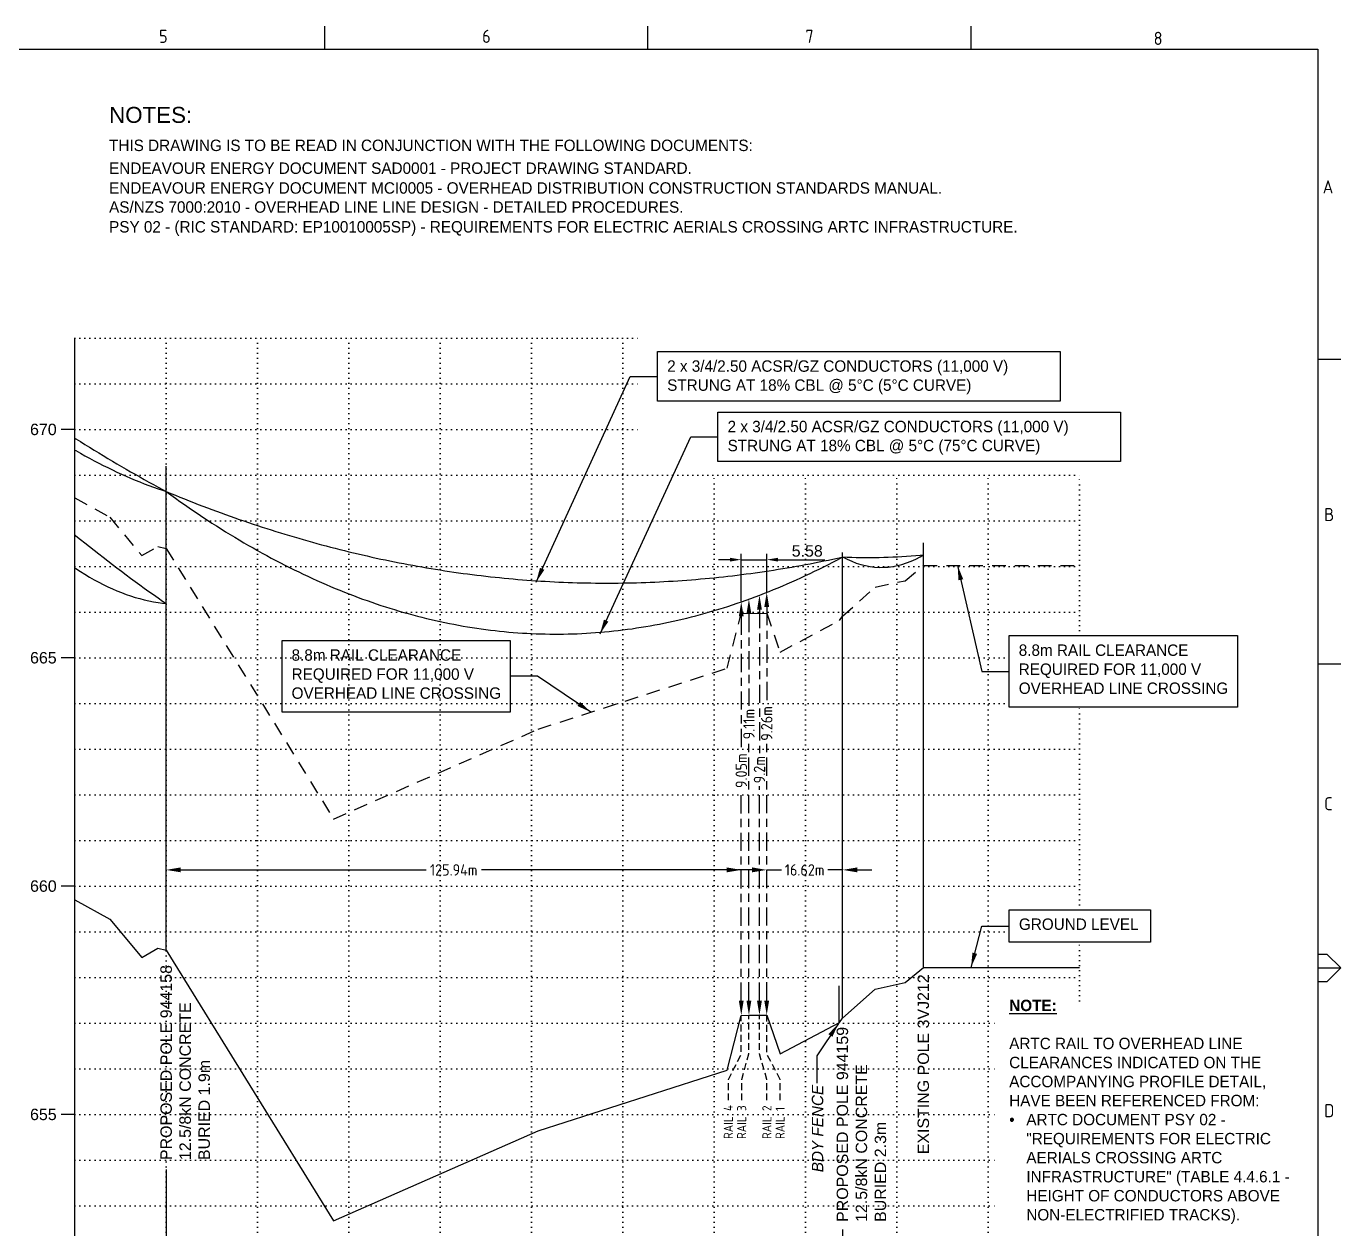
# Paper-space layout 'A2 - Rail Crossing Detail' of a CAD drawing. Header units: metres, sheet in millimetres. Extents: x -21 to 565, y 0 to 412.
# Drawn here: x 277.5 to 565.4, y 149.1 to 412.4 of the extents above; entities that cross this region are included whole.
import ezdxf
from ezdxf.enums import TextEntityAlignment as Align

# ---------------------------------------------------------------- set-up
doc = ezdxf.new("R2010")
doc.units = ezdxf.units.M
for name, pattern in [('Cable Remove', [2, 0, -2]), ('Dash', [5, 3, -2]), ('DASHED', [0.75, 0.5, -0.25]), ('IECLCHAINA', [8.2, 4, -1.2, 1.8, -1.2])]:
    doc.linetypes.add(name, pattern=pattern)
doc.layers.get('0').update_dxf_attribs({"color": 6})
doc.layers.add('Notes', color=7, linetype='Continuous')
doc.layers.add('SupportsUG_SP_EXT', color=7, linetype='Continuous')
doc.styles.add('iecISOCP', font='isocp.shx')
doc.styles.add('ieISOCP', font='isocp.shx')
doc.styles.get("Standard").update_dxf_attribs({"font": 'arial.ttf'})
doc.linetypes.add('IE UGFence', pattern='A,8,-1.2,["/",Standard,S=1,R=0,X=-0.2,Y=-0.4],-1.4', length=10.6)
doc.dimstyles.new('ISO-25', dxfattribs={"dimtxt": 2.5, "dimasz": 2.5, "dimexe": 1.25, "dimexo": 0.625, "dimtad": 1, "dimtxsty": 'Standard', "dimcen": 2.5, "dimadec": 0, "dimazin": 0, "dimtfac": 1, "dimtmove": 0, "dimatfit": 3, "dimfxl": 1, "dimarcsym": 0})
doc.dimstyles.get("Standard").update_dxf_attribs({"dimtxt": 0.18, "dimasz": 0.18, "dimexe": 0.18, "dimexo": 0.0625, "dimgap": 0.09, "dimtad": 0, "dimtih": 1, "dimtoh": 1, "dimdec": 4, "dimzin": 0, "dimdsep": 46, "dimtxsty": 'Standard', "dimcen": 0.09, "dimadec": 0, "dimazin": 0, "dimtfac": 1, "dimtdec": 4, "dimtofl": 0, "dimtmove": 0, "dimatfit": 3, "dimfxl": 1, "dimtolj": 1, "dimtzin": 0, "dimarcsym": 0})

# ---------------------------------------------------------------- blocks, each defined once
blk = doc.blocks.new('A2_FRAME_TITLE')
at = {"layer": 'Notes', "color": 7}
for p, q in [((363.93, 407.42), (363.93, 412.42)), ((434.68, 407.42), (434.68, 412.42)), ((505.43, 407.42), (505.43, 412.42)), ((581.39, 339.5), (586.39, 339.5)), ((581.39, 272.85), (586.39, 272.85)), ((581.39, 209.21), (583.39, 209.21)), ((583.39, 209.21), (586.39, 206.21)), ((581.39, 206.21), (586.39, 206.21)), ((586.39, 206.21), (583.39, 203.21)), ((583.39, 203.21), (581.39, 203.21))]:
    blk.add_line(p, q, dxfattribs=at)
at = {"layer": 'Notes', "color": 3}
for p, q in [((165.29, 407.42), (581.39, 407.42)), ((581.39, 407.42), (581.39, 5))]:
    blk.add_line(p, q, dxfattribs=at)
blk.add_attdef('DRAFT_NUM', (24.44, 23.49), '', height=2.8, rotation=90)
at = {"layer": 'Notes', "color": 7, "style": 'iecISOCP'}
for s, p in [('5', (328.56, 407.92)), ('6', (399.31, 407.92)), ('7', (470.06, 407.92)), ('8', (546.4, 407.47))]:
    blk.add_text(s, height=2.88, dxfattribs=at).set_placement(p, align=Align.BOTTOM_CENTER)
for s, p in [('A', (582.45, 377.26)), ('B', (582.77, 305.5)), ('C', (582.77, 242.18)), ('D', (582.77, 174.97))]:
    blk.add_text(s, height=2.88, dxfattribs=at).set_placement(p, align=Align.MIDDLE_LEFT)
at = {"layer": 'Notes', "color": 7, "style": 'iecISOCP', "flags": 8}
blk.add_attdef('VERSION_NO', text='', height=2.5, rotation=90, dxfattribs=at).set_placement((154.95, 42.84), align=Align.MIDDLE_CENTER)
at = {"layer": 'Notes', "color": 7, "style": 'iecISOCP'}
for tag, p in [('CAP_NO', (274.43, 43.02)), ('IE_NUM', (274.43, 37.38)), ('GEN_WO', (217.74, 31.2)), ('HV_SWITCH', (274.43, 31.2)), ('OH_WO', (217.74, 25.1)), ('UBD_REF', (274.43, 25.1)), ('UG_WO', (217.74, 19.49)), ('GIS_MAP_No', (274.43, 19.49)), ('SUB_WO', (217.74, 13.64)), ('HV_OP_DIAG', (274.43, 13.64)), ('LGA', (274.43, 7.06))]:
    blk.add_attdef(tag, p, '', height=2.5, dxfattribs=at)
at = {"layer": 'Notes', "color": 2, "style": 'iecISOCP'}
for tag, p in [('T1', (441.71, 33.55)), ('T2', (441.71, 28.43)), ('T3', (441.71, 23.01)), ('T4', (441.4, 17.78)), ('T5', (441.4, 12.35)), ('T6', (441.4, 7.09))]:
    blk.add_attdef(tag, text='', height=3.5, dxfattribs=at).set_placement(p, align=Align.CENTER)
at = {"layer": 'Notes', "color": 7, "style": 'iecISOCP'}
for tag, p in [('scale', (324.78, 31.98)), ('DRAWN', (324.78, 24.31)), ('DATE', (324.78, 16.26)), ('CHD', (324.78, 7.75)), ('DESIGN', (362.64, 8.29))]:
    blk.add_attdef(tag, text='', height=2.5, dxfattribs=at).set_placement(p, align=Align.CENTER)
at = {"layer": 'Notes', "color": 4, "style": 'iecISOCP'}
blk.add_attdef('NUM', text='', height=7, dxfattribs=at).set_placement((549.94, 16.48), align=Align.CENTER)
at = {"layer": 'Notes', "color": 1, "style": 'iecISOCP'}
blk.add_attdef('REV', text='', height=5, dxfattribs=at).set_placement((576.56, 16.48), align=Align.CENTER)
at = {"layer": 'Notes', "color": 7, "style": 'iecISOCP'}
for tag, p in [('NS', (548.07, 7.5)), ('SHTS', (562.68, 7.5))]:
    blk.add_attdef(tag, text='', height=2.5, dxfattribs=at).set_placement(p, align=Align.MIDDLE)
at = {"layer": 'Notes', "style": 'iecISOCP'}
blk.add_attdef('ExportID', (4.99, 1.62), '', height=2.5, dxfattribs=at)
at = {"layer": 'Notes', "style": 'iecISOCP', "flags": 1}
for tag, p in [('ProjectType', (6.3, -8.26)), ('ProjectNumber', (23.01, -7.98)), ('DrawingNumber', (42.02, -7.98)), ('ProjectDescription', (60.75, -8.26)), ('ExportDate', (86.99, -8.34)), ('ExportUserName', (104.82, -7.69)), ('DesignerCompanyName', (128.16, -8.26)), ('GIS_SUCCESS', (157.54, -7.98)), ('CAD_SUCCESS', (175.98, -7.98)), ('Comments', (223.32, -8.34)), ('ExportCategories', (243.1, -8.34)), ('ExportAreaOfInterest', (260.42, -7.82))]:
    blk.add_attdef(tag, p, '', height=1, dxfattribs=at)
at = {"layer": 'Notes', "color": 7, "style": 'iecISOCP', "flags": 1}
blk.add_attdef('DEPOTCODE', (200.33, -8.34), '', height=1, dxfattribs=at)
blk = doc.blocks.new('*D46')
at = {"layer": 'Notes', "color": 0, "linetype": 'IECLCHAINA', "lineweight": -2, "transparency": 16777216}
for p, q in [((434.11, 283.18), (434.11, 253.89)), ((434.11, 199.04), (434.11, 244.94))]:
    blk.add_line(p, q, dxfattribs=at)
at = {"layer": 'Notes', "color": 0, "linetype": 'IECLCHAINA', "transparency": 16777216}
for points in [[(433.58, 283.18), (434.64, 283.18), (434.11, 286.38)], [(433.58, 199.04), (434.64, 199.04), (434.11, 195.84)]]:
    blk.add_solid(points, dxfattribs=at)
at = {"layer": 'Notes', "color": 0, "linetype": 'IECLCHAINA', "transparency": 16777216, "insert": (434.11, 249.41), "char_height": 2.5, "attachment_point": 5, "rotation": 90, "style": 'ieISOCP'}
blk.add_mtext('9.05m', dxfattribs=at)
blk = doc.blocks.new('*D47')
at = {"layer": 'Notes', "color": 0, "linetype": 'IECLCHAINA', "lineweight": -2, "transparency": 16777216}
for p, q in [((439.69, 285.26), (439.69, 264.22)), ((439.69, 199.09), (439.69, 255.28))]:
    blk.add_line(p, q, dxfattribs=at)
at = {"layer": 'Notes', "color": 0, "linetype": 'IECLCHAINA', "transparency": 16777216}
for points in [[(439.15, 285.26), (440.22, 285.26), (439.69, 288.46)], [(439.15, 199.09), (440.22, 199.09), (439.69, 195.89)]]:
    blk.add_solid(points, dxfattribs=at)
at = {"layer": 'Notes', "color": 0, "linetype": 'IECLCHAINA', "transparency": 16777216, "insert": (439.69, 259.75), "char_height": 2.5, "attachment_point": 5, "rotation": 90, "style": 'ieISOCP'}
blk.add_mtext('9.26m', dxfattribs=at)
blk = doc.blocks.new('*D48')
at = {"layer": 'Notes', "color": 0, "linetype": 'IECLCHAINA', "lineweight": -2, "transparency": 16777216}
for p, q in [((438.1, 284.64), (438.1, 253.23)), ((438.1, 199.05), (438.1, 246.03))]:
    blk.add_line(p, q, dxfattribs=at)
at = {"layer": 'Notes', "color": 0, "linetype": 'IECLCHAINA', "transparency": 16777216}
for points in [[(437.56, 284.64), (438.63, 284.64), (438.1, 287.84)], [(437.56, 199.05), (438.63, 199.05), (438.1, 195.85)]]:
    blk.add_solid(points, dxfattribs=at)
at = {"layer": 'Notes', "color": 0, "linetype": 'IECLCHAINA', "transparency": 16777216, "insert": (438.1, 249.63), "char_height": 2.5, "attachment_point": 5, "rotation": 90, "style": 'ieISOCP'}
blk.add_mtext('9.2m', dxfattribs=at)
blk = doc.blocks.new('*D49')
at = {"layer": 'Notes', "color": 0, "linetype": 'IECLCHAINA', "lineweight": -2, "transparency": 16777216}
for p, q in [((435.79, 283.78), (435.79, 263.59)), ((435.79, 199.09), (435.79, 255.65))]:
    blk.add_line(p, q, dxfattribs=at)
at = {"layer": 'Notes', "color": 0, "linetype": 'IECLCHAINA', "transparency": 16777216}
for points in [[(435.25, 283.78), (436.32, 283.78), (435.79, 286.98)], [(435.25, 199.09), (436.32, 199.09), (435.79, 195.89)]]:
    blk.add_solid(points, dxfattribs=at)
at = {"layer": 'Notes', "color": 0, "linetype": 'IECLCHAINA', "transparency": 16777216, "insert": (435.79, 259.62), "char_height": 2.5, "attachment_point": 5, "rotation": 90, "style": 'ieISOCP'}
blk.add_mtext('9.11m', dxfattribs=at)
blk = doc.blocks.new('*D50')
at = {"layer": 'Notes', "color": 0, "linetype": 'Continuous', "lineweight": -2, "transparency": 16777216}
for p, q in [((311.37, 227.69), (365.09, 227.69)), ((430.91, 227.69), (377.19, 227.69))]:
    blk.add_line(p, q, dxfattribs=at)
at = {"layer": 'Notes', "color": 0, "linetype": 'Continuous', "transparency": 16777216}
for points in [[(311.37, 228.23), (311.37, 227.16), (308.17, 227.69)], [(430.91, 228.23), (430.91, 227.16), (434.11, 227.69)]]:
    blk.add_solid(points, dxfattribs=at)
at = {"layer": 'Notes', "color": 0, "linetype": 'Continuous', "transparency": 16777216, "insert": (371.14, 227.69), "char_height": 2.5, "attachment_point": 5, "style": 'ieISOCP'}
blk.add_mtext('125.94m', dxfattribs=at)
blk = doc.blocks.new('*D51')
at = {"layer": 'Notes', "color": 0, "linetype": 'Continuous', "lineweight": -2, "transparency": 16777216}
for p, q in [((436.49, 227.69), (433.29, 227.69)), ((439.69, 227.69), (442.95, 227.69)), ((456.31, 227.69), (453.04, 227.69)), ((459.51, 227.69), (462.71, 227.69))]:
    blk.add_line(p, q, dxfattribs=at)
at = {"layer": 'Notes', "color": 0, "linetype": 'Continuous', "transparency": 16777216}
for points in [[(436.49, 228.23), (436.49, 227.16), (439.69, 227.69)], [(459.51, 228.23), (459.51, 227.16), (456.31, 227.69)]]:
    blk.add_solid(points, dxfattribs=at)
at = {"layer": 'Notes', "color": 0, "linetype": 'Continuous', "transparency": 16777216, "insert": (448, 227.69), "char_height": 2.5, "attachment_point": 5, "style": 'ieISOCP'}
blk.add_mtext('16.62m', dxfattribs=at)
blk = doc.blocks.new('*D52')
at = {"layer": 'Notes', "color": 0, "linetype": 'Continuous', "lineweight": -2, "transparency": 16777216}
for p, q in [((308.19, 162.11), (308.19, 138.57)), ((456.31, 148.98), (456.31, 138.57)), ((311.39, 139.82), (376.45, 139.82)), ((453.11, 139.82), (388.04, 139.82))]:
    blk.add_line(p, q, dxfattribs=at)
at = {"layer": 'Notes', "color": 0, "linetype": 'Continuous', "transparency": 16777216}
for points in [[(311.39, 140.35), (311.39, 139.28), (308.19, 139.82)], [(453.11, 140.35), (453.11, 139.28), (456.31, 139.82)]]:
    blk.add_solid(points, dxfattribs=at)
at = {"layer": 'Notes', "color": 0, "linetype": 'Continuous', "transparency": 16777216, "insert": (382.25, 139.82), "char_height": 2.5, "attachment_point": 5, "style": 'ieISOCP'}
blk.add_mtext('148.12m', dxfattribs=at)
blk = doc.blocks.new('*D54')
at = {"layer": 'Notes', "color": 0, "linetype": 'Continuous', "lineweight": -2, "transparency": 16777216}
for p, q in [((434.11, 286.54), (434.11, 296.87)), ((439.69, 288.59), (439.69, 296.87)), ((431.61, 295.62), (429.11, 295.62)), ((434.11, 295.62), (439.69, 295.62)), ((442.19, 295.62), (452.44, 295.62))]:
    blk.add_line(p, q, dxfattribs=at)
at = {"layer": 'Notes', "color": 0, "linetype": 'Continuous', "transparency": 16777216}
for points in [[(431.61, 296.04), (431.61, 295.2), (434.11, 295.62)], [(442.19, 296.04), (442.19, 295.2), (439.69, 295.62)]]:
    blk.add_solid(points, dxfattribs=at)
at = {"layer": 'Notes', "color": 0, "linetype": 'Continuous', "transparency": 16777216, "insert": (448.56, 297.52), "char_height": 2.5, "attachment_point": 5}
blk.add_mtext('5.58', dxfattribs=at)

psp = doc.layouts.new('A2 - Rail Crossing Detail')

# ---------------------------------------------------------------- linework, layer by layer
at = {"color": 7, "linetype": 'Continuous'}
for points in [[(415.7627, 341.1822), (503.9366, 341.1822), (503.9366, 330.3451), (415.7627, 330.3451)], [(428.9985, 327.9464), (517.1724, 327.9464), (517.1724, 317.1093), (428.9985, 317.1093)]]:
    psp.add_lwpolyline(points, close=True, dxfattribs=at)
at = {"layer": 'Notes', "color": 7, "ltscale": 10}
psp.add_line((288.1871, 124.1462), (288.1871, 344.1462), dxfattribs=at)
at = {"layer": 'Notes', "color": 8, "linetype": 'Cable Remove', "ltscale": 0.5}
for p, q in [((288.1871, 344.1462), (412.2935, 344.1462)), ((308.1871, 124.1462), (308.1871, 344.1462)), ((328.1871, 124.1462), (328.1871, 344.1462)), ((348.1871, 124.1462), (348.1871, 344.1462)), ((368.1871, 124.1462), (368.1871, 344.1462)), ((388.1871, 124.1462), (388.1871, 344.1462)), ((408.1871, 124.1462), (408.1871, 344.1462)), ((288.1871, 334.1462), (412.2935, 334.1462)), ((288.1871, 324.1462), (412.2935, 324.1462)), ((288.1871, 314.1462), (508.1871, 314.1462)), ((428.1871, 124.1462), (428.1871, 314.1462)), ((448.1871, 124.1462), (448.1871, 314.1462)), ((468.1871, 124.1462), (468.1871, 314.1462)), ((488.1871, 124.1462), (488.1871, 314.1462)), ((508.1871, 278.9922), (508.1871, 314.1462)), ((288.1871, 304.1462), (508.1871, 304.1462)), ((288.1871, 294.1462), (508.1871, 294.1462)), ((288.1871, 284.1462), (508.1871, 284.1462)), ((288.1871, 274.1462), (492.7939, 274.1462)), ((288.1871, 264.1462), (492.7939, 264.1462)), ((508.1871, 218.968), (508.1871, 263.3301)), ((288.1871, 254.1462), (508.1871, 254.1462)), ((288.1871, 244.1462), (508.1871, 244.1462)), ((288.1871, 234.1462), (508.1871, 234.1462)), ((288.1871, 224.1462), (508.1871, 224.1462)), ((288.1871, 214.1462), (492.7939, 214.1462)), ((508.1871, 199.0531), (508.1871, 211.8354)), ((288.1871, 204.1462), (508.1871, 204.1462)), ((288.1871, 194.1462), (489.7039, 194.1462)), ((288.1871, 184.1462), (489.7039, 184.1462)), ((288.1871, 174.1462), (489.7039, 174.1462)), ((288.1871, 164.1462), (489.7039, 164.1462)), ((288.1871, 154.1462), (489.7039, 154.1462))]:
    psp.add_line(p, q, dxfattribs=at)
at = {"layer": 'Notes', "color": 3}
for p, q in [((288.1871, 324.1462), (285.1871, 324.1462)), ((288.1871, 274.1462), (285.1871, 274.1462)), ((288.1871, 224.1462), (285.1871, 224.1462)), ((288.1871, 174.1462), (285.1871, 174.1462))]:
    psp.add_line(p, q, dxfattribs=at)
at = {"layer": 'Notes', "color": 1}
for p, q in [((308.1871, 210.0928), (308.1871, 316.0928)), ((456.3071, 195.2162), (456.3071, 297.2162)), ((474.0371, 206.3408), (474.0371, 299.3408))]:
    psp.add_line(p, q, dxfattribs=at)
at = {"layer": 'Notes', "color": 2, "linetype": 'Dash'}
for p, q in [((288.1871, 309.1535), (295.8311, 304.9019)), ((295.8311, 304.9019), (302.8361, 296.5017)), ((302.8361, 296.5017), (306.3751, 298.5415)), ((306.3751, 298.5415), (308.1921, 298.0916)), ((308.1921, 298.0916), (344.8422, 238.8319)), ((469.9701, 291.0219), (474.0381, 294.3416)), ((474.0381, 294.3416), (508.1871, 294.3416)), ((463.4491, 289.5919), (469.9701, 291.0219)), ((456.3111, 283.2216), (463.4491, 289.5919)), ((431.0351, 271.8514), (434.1261, 283.8418)), ((434.1261, 283.8418), (435.8381, 283.8918)), ((435.8381, 283.8918), (438.1072, 283.8515)), ((438.1072, 283.8515), (439.7031, 283.8918)), ((439.7031, 283.8918), (442.6122, 275.3914)), ((442.6122, 275.3914), (455.6151, 282.2915)), ((455.6151, 282.2915), (456.3111, 283.2216)), ((389.6601, 258.5219), (431.0351, 271.8514)), ((344.8422, 238.8319), (389.6601, 258.5219))]:
    psp.add_line(p, q, dxfattribs=at)
at = {"layer": 'Notes'}
for p, q in [((288.1871, 221.1535), (295.8311, 216.9019)), ((295.8311, 216.9019), (302.8361, 208.5017)), ((302.8361, 208.5017), (306.3751, 210.5415)), ((306.3751, 210.5415), (308.1921, 210.0916)), ((308.1921, 210.0916), (344.8422, 150.8319)), ((469.9701, 203.0219), (474.0381, 206.3416)), ((474.0381, 206.3416), (508.1871, 206.3416)), ((456.3111, 195.2216), (463.4491, 201.5919)), ((463.4491, 201.5919), (469.9701, 203.0219)), ((431.0351, 183.8514), (434.1261, 195.8418)), ((434.1261, 195.8418), (435.8381, 195.8918)), ((435.8381, 195.8918), (438.1072, 195.8515)), ((438.1072, 195.8515), (439.7031, 195.8918)), ((439.7031, 195.8918), (442.6122, 187.3914)), ((442.6122, 187.3914), (455.6151, 194.2915)), ((455.6151, 194.2915), (456.3111, 195.2216)), ((389.6601, 170.5219), (431.0351, 183.8514)), ((344.8422, 150.8319), (389.6601, 170.5219))]:
    psp.add_line(p, q, dxfattribs=at)
at = {"layer": 'Notes', "linetype": 'IE UGFence', "ltscale": 0.4}
psp.add_line((455.5771, 194.2713), (455.5771, 202.2713), dxfattribs=at)
at = {"layer": 'Notes', "color": 8}
for points in [[(288.1871, 322.2148), (288.3871, 322.0891), (289.3871, 321.4651), (290.3871, 320.8454), (291.3871, 320.2301), (292.3871, 319.6191), (293.3871, 319.0125), (294.3871, 318.4102), (295.3871, 317.8123), (296.3871, 317.2187), (297.3871, 316.6295), (298.3871, 316.0446), (299.3871, 315.4641), (300.3871, 314.8879), (301.3871, 314.316), (302.3871, 313.7485), (303.3871, 313.1854), (304.3871, 312.6266), (305.3871, 312.0721), (306.3871, 311.522), (307.3871, 310.9763), (308.1871, 310.5428)], [(288.1871, 319.6322), (288.3871, 319.5151), (289.3871, 318.9423), (290.3871, 318.3823), (291.3871, 317.835), (292.3871, 317.3004), (293.3871, 316.7786), (294.3871, 316.2694), (295.3871, 315.773), (296.3871, 315.2894), (297.3871, 314.8184), (298.3871, 314.3602), (299.3871, 313.9147), (300.3871, 313.4819), (301.3871, 313.0619), (302.3871, 312.6545), (303.3871, 312.2599), (304.3871, 311.878), (305.3871, 311.5088), (306.3871, 311.1524), (307.3871, 310.8086), (308.1871, 310.5428)], [(288.1871, 301.0396), (288.3871, 300.8776), (289.3871, 300.0733), (290.3871, 299.2745), (291.3871, 298.4813), (292.3871, 297.6938), (293.3871, 296.9118), (294.3871, 296.1354), (295.3871, 295.3646), (296.3871, 294.5994), (297.3871, 293.8398), (298.3871, 293.0858), (299.3871, 292.3374), (300.3871, 291.5946), (301.3871, 290.8574), (302.3871, 290.1258), (303.3871, 289.3998), (304.3871, 288.6794), (305.3871, 287.9646), (306.3871, 287.2553), (307.3871, 286.5517), (308.1871, 285.9928)], [(456.3071, 296.2162), (457.3071, 295.7094), (458.3071, 295.2663), (459.3071, 294.8869), (460.3071, 294.5711), (461.3071, 294.319), (462.3071, 294.1305), (463.3071, 294.0057), (464.3071, 293.9444), (465.3071, 293.9468), (466.3071, 294.0129), (467.3071, 294.1425), (468.3071, 294.3358), (469.3071, 294.5927), (470.3071, 294.9133), (471.3071, 295.2975), (472.3071, 295.7455), (473.3071, 296.2571), (474.0371, 296.6708)], [(456.3071, 296.2162), (457.3071, 296.1779), (458.3071, 296.1474), (459.3071, 296.1244), (460.3071, 296.1091), (461.3071, 296.1014), (462.3071, 296.1013), (463.3071, 296.1089), (464.3071, 296.1241), (465.3071, 296.147), (466.3071, 296.1775), (467.3071, 296.2156), (468.3071, 296.2614), (469.3071, 296.3148), (470.3071, 296.3758), (471.3071, 296.4444), (472.3071, 296.5207), (473.3071, 296.6047), (474.0371, 296.6708)], [(288.1871, 293.855), (288.3871, 293.7169), (289.3871, 293.0555), (290.3871, 292.4229), (291.3871, 291.8193), (292.3871, 291.2445), (293.3871, 290.6986), (294.3871, 290.1815), (295.3871, 289.6934), (296.3871, 289.2341), (297.3871, 288.8036), (298.3871, 288.402), (299.3871, 288.0293), (300.3871, 287.6854), (301.3871, 287.3703), (302.3871, 287.0841), (303.3871, 286.8267), (304.3871, 286.5982), (305.3871, 286.3985), (306.3871, 286.2277), (307.3871, 286.0857), (308.1871, 285.9928)]]:
    psp.add_lwpolyline(points, dxfattribs=at)
at = {"layer": 'Notes', "color": 1}
psp.add_lwpolyline([(308.1871, 310.5428), (309.1871, 309.8152), (310.1871, 309.0961), (311.1871, 308.3857), (312.1871, 307.6838), (313.1871, 306.9905), (314.1871, 306.3059), (315.1871, 305.6298), (316.1871, 304.9623), (317.1871, 304.3033), (318.1871, 303.653), (319.1871, 303.0113), (320.1871, 302.3781), (321.1871, 301.7535), (322.1871, 301.1376), (323.1871, 300.5302), (324.1871, 299.9313), (325.1871, 299.3411), (326.1871, 298.7595), (327.1871, 298.1864), (328.1871, 297.6219), (329.1871, 297.066), (330.1871, 296.5187), (331.1871, 295.98), (332.1871, 295.4498), (333.1871, 294.9282), (334.1871, 294.4153), (335.1871, 293.9108), (336.1871, 293.415), (337.1871, 292.9278), (338.1871, 292.4491), (339.1871, 291.979), (340.1871, 291.5175), (341.1871, 291.0645), (342.1871, 290.6202), (343.1871, 290.1844), (344.1871, 289.7572), (345.1871, 289.3385), (346.1871, 288.9285), (347.1871, 288.527), (348.1871, 288.1341), (349.1871, 287.7498), (350.1871, 287.374), (351.1871, 287.0069), (352.1871, 286.6483), (353.1871, 286.2982), (354.1871, 285.9568), (355.1871, 285.6239), (356.1871, 285.2996), (357.1871, 284.9839), (358.1871, 284.6767), (359.1871, 284.3781), (360.1871, 284.0881), (361.1871, 283.8066), (362.1871, 283.5338), (363.1871, 283.2695), (364.1871, 283.0138), (365.1871, 282.7666), (366.1871, 282.528), (367.1871, 282.298), (368.1871, 282.0766), (369.1871, 281.8637), (370.1871, 281.6594), (371.1871, 281.4637), (372.1871, 281.2765), (373.1871, 281.0979), (374.1871, 280.9279), (375.1871, 280.7665), (376.1871, 280.6136), (377.1871, 280.4693), (378.1871, 280.3336), (379.1871, 280.2064), (380.1871, 280.0878), (381.1871, 279.9778), (382.1871, 279.8763), (383.1871, 279.7834), (384.1871, 279.6991), (385.1871, 279.6234), (386.1871, 279.5562), (387.1871, 279.4976), (388.1871, 279.4475), (389.1871, 279.4061), (390.1871, 279.3732), (391.1871, 279.3488), (392.1871, 279.3331), (393.1871, 279.3259), (394.1871, 279.3272), (395.1871, 279.3372), (396.1871, 279.3557), (397.1871, 279.3828), (398.1871, 279.4184), (399.1871, 279.4626), (400.1871, 279.5154), (401.1871, 279.5768), (402.1871, 279.6467), (403.1871, 279.7252), (404.1871, 279.8123), (405.1871, 279.9079), (406.1871, 280.0121), (407.1871, 280.1249), (408.1871, 280.2462), (409.1871, 280.3761), (410.1871, 280.5146), (411.1871, 280.6616), (412.1871, 280.8173), (413.1871, 280.9815), (414.1871, 281.1542), (415.1871, 281.3356), (416.1871, 281.5255), (417.1871, 281.7239), (418.1871, 281.931), (419.1871, 282.1466), (420.1871, 282.3708), (421.1871, 282.6035), (422.1871, 282.8449), (423.1871, 283.0948), (424.1871, 283.3532), (425.1871, 283.6203), (426.1871, 283.8959), (427.1871, 284.1801), (428.1871, 284.4728), (429.1871, 284.7742), (430.1871, 285.0841), (431.1871, 285.4026), (432.1871, 285.7296), (433.1871, 286.0652), (434.1871, 286.4094), (435.1871, 286.7622), (436.1871, 287.1236), (437.1871, 287.4935), (438.1871, 287.872), (439.1871, 288.2591), (440.1871, 288.6547), (441.1871, 289.0589), (442.1871, 289.4717), (443.1871, 289.8931), (444.1871, 290.3231), (445.1871, 290.7616), (446.1871, 291.2087), (447.1871, 291.6644), (448.1871, 292.1287), (449.1871, 292.6015), (450.1871, 293.0829), (451.1871, 293.5729), (452.1871, 294.0715), (453.1871, 294.5787), (454.1871, 295.0944), (455.1871, 295.6187), (456.1871, 296.1517), (456.3071, 296.2162)], dxfattribs=at)
at = {"layer": 'Notes', "color": 7}
psp.add_lwpolyline([(308.1871, 310.5428), (309.1871, 310.1295), (310.1871, 309.7204), (311.1871, 309.3157), (312.1871, 308.9153), (313.1871, 308.5192), (314.1871, 308.1274), (315.1871, 307.7399), (316.1871, 307.3567), (317.1871, 306.9778), (318.1871, 306.6033), (319.1871, 306.233), (320.1871, 305.867), (321.1871, 305.5054), (322.1871, 305.148), (323.1871, 304.795), (324.1871, 304.4462), (325.1871, 304.1018), (326.1871, 303.7616), (327.1871, 303.4258), (328.1871, 303.0943), (329.1871, 302.7671), (330.1871, 302.4442), (331.1871, 302.1255), (332.1871, 301.8112), (333.1871, 301.5012), (334.1871, 301.1956), (335.1871, 300.8942), (336.1871, 300.5971), (337.1871, 300.3043), (338.1871, 300.0158), (339.1871, 299.7317), (340.1871, 299.4518), (341.1871, 299.1762), (342.1871, 298.905), (343.1871, 298.638), (344.1871, 298.3754), (345.1871, 298.117), (346.1871, 297.863), (347.1871, 297.6132), (348.1871, 297.3678), (349.1871, 297.1267), (350.1871, 296.8899), (351.1871, 296.6573), (352.1871, 296.4291), (353.1871, 296.2052), (354.1871, 295.9856), (355.1871, 295.7703), (356.1871, 295.5593), (357.1871, 295.3526), (358.1871, 295.1502), (359.1871, 294.9521), (360.1871, 294.7583), (361.1871, 294.5688), (362.1871, 294.3837), (363.1871, 294.2028), (364.1871, 294.0262), (365.1871, 293.8539), (366.1871, 293.686), (367.1871, 293.5223), (368.1871, 293.363), (369.1871, 293.2079), (370.1871, 293.0571), (371.1871, 292.9107), (372.1871, 292.7685), (373.1871, 292.6307), (374.1871, 292.4972), (375.1871, 292.3679), (376.1871, 292.243), (377.1871, 292.1224), (378.1871, 292.006), (379.1871, 291.894), (380.1871, 291.7863), (381.1871, 291.6829), (382.1871, 291.5837), (383.1871, 291.4889), (384.1871, 291.3984), (385.1871, 291.3122), (386.1871, 291.2303), (387.1871, 291.1527), (388.1871, 291.0794), (389.1871, 291.0104), (390.1871, 290.9457), (391.1871, 290.8853), (392.1871, 290.8292), (393.1871, 290.7775), (394.1871, 290.73), (395.1871, 290.6868), (396.1871, 290.6479), (397.1871, 290.6133), (398.1871, 290.5831), (399.1871, 290.5571), (400.1871, 290.5354), (401.1871, 290.5181), (402.1871, 290.505), (403.1871, 290.4963), (404.1871, 290.4918), (405.1871, 290.4917), (406.1871, 290.4958), (407.1871, 290.5043), (408.1871, 290.517), (409.1871, 290.5341), (410.1871, 290.5554), (411.1871, 290.5811), (412.1871, 290.6111), (413.1871, 290.6453), (414.1871, 290.6839), (415.1871, 290.7268), (416.1871, 290.774), (417.1871, 290.8254), (418.1871, 290.8812), (419.1871, 290.9413), (420.1871, 291.0057), (421.1871, 291.0744), (422.1871, 291.1474), (423.1871, 291.2247), (424.1871, 291.3063), (425.1871, 291.3922), (426.1871, 291.4824), (427.1871, 291.5769), (428.1871, 291.6757), (429.1871, 291.7788), (430.1871, 291.8863), (431.1871, 291.998), (432.1871, 292.114), (433.1871, 292.2343), (434.1871, 292.359), (435.1871, 292.4879), (436.1871, 292.6211), (437.1871, 292.7587), (438.1871, 292.9005), (439.1871, 293.0467), (440.1871, 293.1971), (441.1871, 293.3519), (442.1871, 293.5109), (443.1871, 293.6743), (444.1871, 293.8419), (445.1871, 294.0139), (446.1871, 294.1902), (447.1871, 294.3708), (448.1871, 294.5556), (449.1871, 294.7448), (450.1871, 294.9383), (451.1871, 295.1361), (452.1871, 295.3382), (453.1871, 295.5446), (454.1871, 295.7553), (455.1871, 295.9703), (456.1871, 296.1896), (456.3071, 296.2162)], dxfattribs=at)
at = {"layer": 'Notes', "color": 7, "linetype": 'Continuous'}
for points in [[(333.5498, 277.925), (383.514, 277.925), (383.514, 262.2629), (333.5498, 262.2629)], [(492.7939, 278.9922), (542.7582, 278.9922), (542.7582, 263.3301), (492.7939, 263.3301)], [(492.7939, 218.968), (523.7592, 218.968), (523.7592, 211.8354), (492.7939, 211.8354)]]:
    psp.add_lwpolyline(points, close=True, dxfattribs=at)
at = {"layer": 'Notes', "linetype": 'DASHED', "ltscale": 3, "flags": 128}
for points in [[(431.3099, 177.2386), (431.3054, 181.806), (434.1261, 187.383), (434.1261, 195.8418)], [(434.2189, 177.2386), (434.2189, 181.8089), (435.7863, 187.3847), (435.7863, 195.8902)], [(439.7318, 177.2386), (439.7318, 181.8116), (438.0896, 187.3869), (438.0896, 195.8518)], [(442.6399, 177.2386), (442.6399, 181.8116), (439.7031, 187.3885), (439.7031, 195.8918)]]:
    psp.add_lwpolyline(points, dxfattribs=at)

# ---------------------------------------------------------------- block references
at = {"layer": 'SupportsUG_SP_EXT'}
psp.add_blockref('A2_FRAME_TITLE', (-21.005, 0), dxfattribs=at)

# ---------------------------------------------------------------- texts
at = {"color": 7, "linetype": 'Continuous', "style": 'ieISOCP'}
for s, p in [('RAIL 4', (432.2775, 168.7565)), ('RAIL 3', (435.1933, 168.7565)), ('RAIL 2', (440.7121, 168.7565)), ('RAIL 1', (443.6188, 168.7565))]:
    psp.add_text(s, height=2, rotation=90, dxfattribs=at).set_placement(p)
at = {"color": 7, "linetype": 'Continuous', "char_height": 2.5, "width": 86.709493, "attachment_point": 1, "style": 'ieISOCP'}
for s, insert in [('{\\fStylus BT|b0|i0|c0|p34;2 x 3/4/2.50 ACSR/GZ CONDUCTORS (11,000 V)\\PSTRUNG AT 18% CBL @ 5%%DC (5%%DC CURVE)}', (417.8871, 339.2701)), ('{\\fStylus BT|b0|i0|c0|p34;2 x 3/4/2.50 ACSR/GZ CONDUCTORS (11,000 V)\\PSTRUNG AT 18% CBL @ 5%%DC (75%%DC CURVE)}', (431.1229, 326.0343))]:
    psp.add_mtext(s, dxfattribs=dict(at, insert=insert))
at = {"color": 7, "linetype": 'Continuous', "insert": (492.7939, 199.27), "char_height": 2.5, "width": 65.940004, "attachment_point": 1}
psp.add_mtext('{\\fStylus BT|b1|i0|c0|p34;\\LNOTE:\\fStylus BT|b0|i0|c0|p34;\\l\\P\\PARTC RAIL TO OVERHEAD LINE CLEARANCES INDICATED ON THE ACCOMPANYING PROFILE DETAIL, HAVE BEEN REFERENCED FROM: \\P\\pi-3.75,l3.75,t3.75;\\fSymbol|b0|i0|c2|p18;·^I\\fStylus BT|b0|i0|c0|p34;ARTC DOCUMENT PSY 02 - "REQUIREMENTS FOR ELECTRIC AERIALS CROSSING ARTC INFRASTRUCTURE" (TABLE 4.4.6.1 - HEIGHT OF CONDUCTORS ABOVE NON-ELECTRIFIED TRACKS).}', dxfattribs=at)
at = {"layer": 'Notes'}
for s, p in [('670', (284.1871, 324.1462)), ('665', (284.1871, 274.1462)), ('660', (284.1871, 224.1462)), ('655', (284.1871, 174.1462))]:
    psp.add_text(s, height=2.5, dxfattribs=at).set_placement(p, align=Align.MIDDLE_RIGHT)
at = {"layer": 'Notes', "insert": (295.6705, 394.7706), "char_height": 3.5, "width": 212.699434, "attachment_point": 1, "style": 'ieISOCP'}
psp.add_mtext('{\\fArial|b0|i0|c0|p34;\\C2;NOTES:\\P\\H0.22857x;\\P\\fStylus BT|b0|i0|c0|p34;\\H3.1251x;\\C7;THIS DRAWING IS TO BE READ IN CONJUNCTION WITH THE FOLLOWING DOCUMENTS:\\P\\H0.2x;\\P\\H5.0002x;ENDEAVOUR ENERGY DOCUMENT SAD0001 - PROJECT DRAWING STANDARD.\\P\\H0.039998x;\\P\\H25.001x;ENDEAVOUR ENERGY DOCUMENT MCI0005 - OVERHEAD DISTRIBUTION CONSTRUCTION STANDARDS MANUAL.\\H0.039998x;\\P\\H25.002x;AS/NZS 7000:2010 - OVERHEAD LINE LINE DESIGN - DETAILED PROCEDURES.\\P\\H0.039996x;\\P\\H25.002x;PSY 02 - (RIC STANDARD: EP10010005SP) - REQUIREMENTS FOR ELECTRIC AERIALS CROSSING ARTC INFRASTRUCTURE.}', dxfattribs=at)
at = {"layer": 'Notes', "color": 7, "linetype": 'Continuous', "char_height": 2.5, "attachment_point": 1, "style": 'ieISOCP'}
for s, insert, width in [('{\\fStylus BT|b0|i0|c0|p34;8.8m RAIL CLEARANCE \\PREQUIRED FOR 11,000 V \\POVERHEAD LINE CROSSING}', (494.8806, 277.0585), 65.480503), ('{\\fStylus BT|b0|i0|c0|p34;8.8m RAIL CLEARANCE \\PREQUIRED FOR 11,000 V \\POVERHEAD LINE CROSSING}', (335.6365, 275.9913), 65.480503), ('{\\fStylus BT|b0|i0|c0|p34;GROUND LEVEL}', (494.9183, 217.056), 28.840895)]:
    psp.add_mtext(s, dxfattribs=dict(at, insert=insert, width=width))
at = {"layer": 'Notes', "char_height": 2.50005, "attachment_point": 1, "rotation": 90}
for s, width, insert in [('PROPOSED POLE 944158 \\P12.5/8kN CONCRETE\\PBURIED 1.9m', 50.127386, (306.9106, 164.1462)), ('EXISTING POLE 3VJ212', 50.127386, (472.728, 165.4172)), ('PROPOSED POLE 944159\\P12.5/8kN CONCRETE\\PBURIED 2.3m', 50.127386, (455.0024, 150.6032)), ('{\\fStylus BT|b0|i1|c0|p34;BDY FENCE}', 28.509911, (449.5676, 161.4859))]:
    psp.add_mtext_dynamic_manual_height_columns(s, width=width, gutter_width=4, heights=[0], dxfattribs=dict(at, insert=insert))

# ---------------------------------------------------------------- dimensions: what is measured, and where the dimension line sits
at = {"layer": 'Notes', "color": 7, "linetype": 'Continuous'}
for base, p1, p2, dimstyle, override, picture, middle in [((439.6871, 295.6209), (434.1088, 285.9149), (439.6871, 287.9686), 'ISO-25', {"dimdec": 2, "dimdsep": 46}, '*D54', (448.5616, 297.5223)), ((434.1088, 227.6926), (308.1726, 227.6926), (434.1088, 227.6926), 'Standard', {"dimtxt": 2.5, "dimasz": 3.2, "dimexe": 1.25, "dimexo": 0.625, "dimgap": 0.625, "dimtad": 0, "dimtih": 0, "dimtoh": 0, "dimdec": 2, "dimzin": 8, "dimdsep": 46, "dimpost": 'm', "dimtxsty": 'ieISOCP', "dimcen": 2.5, "dimse1": 1, "dimse2": 1, "dimtdec": 2, "dimtofl": 1, "dimatfit": 3, "dimtolj": 0, "dimtzin": 8}, '*D50', (371.1407, 227.6926)), ((456.3071, 227.6926), (439.6865, 227.6926), (456.3071, 227.6926), 'Standard', {"dimtxt": 2.5, "dimasz": 3.2, "dimexe": 1.25, "dimexo": 0.625, "dimgap": 0.625, "dimtad": 0, "dimtih": 0, "dimtoh": 0, "dimdec": 2, "dimzin": 8, "dimdsep": 46, "dimpost": 'm', "dimtxsty": 'ieISOCP', "dimcen": 2.5, "dimse1": 1, "dimse2": 1, "dimtdec": 2, "dimtofl": 1, "dimatfit": 3, "dimtolj": 0, "dimtzin": 8}, '*D51', (447.9968, 227.6926))]:
    dim = psp.add_linear_dim(base=base, p1=p1, p2=p2, dimstyle=dimstyle, override=override, dxfattribs=at)
    dim.commit()
    dim.dimension.update_dxf_attribs({"geometry": picture, "text_midpoint": middle})
at = {"layer": 'Notes', "color": 7, "linetype": 'IECLCHAINA'}
for base, p1, p2, picture, middle in [((439.6865, 195.8918), (439.6865, 288.4564), (439.7031, 195.8918), '*D47', (439.6865, 259.7486)), ((434.1088, 195.8418), (434.1088, 286.3825), (435.2376, 195.8418), '*D46', (434.1088, 249.4149)), ((435.7863, 195.8906), (435.7863, 286.9787), (435.9258, 195.8906), '*D49', (435.7863, 259.62)), ((438.0983, 195.8532), (438.0983, 287.8384), (437.9324, 195.8532), '*D48', (438.0983, 249.6318))]:
    dim = psp.add_linear_dim(base=base, p1=p1, p2=p2, angle=90, dimstyle='Standard', override={"dimtxt": 2.5, "dimasz": 3.2, "dimexe": 1.25, "dimexo": 0.625, "dimgap": 0.625, "dimtih": 0, "dimtoh": 0, "dimdec": 2, "dimlfac": 0.1, "dimzin": 8, "dimpost": 'm', "dimtxsty": 'ieISOCP', "dimcen": 2.5, "dimse1": 1, "dimse2": 1, "dimtdec": 2, "dimtofl": 1, "dimtolj": 0, "dimtzin": 8}, dxfattribs=at)
    dim.commit()
    dim.dimension.update_dxf_attribs({"geometry": picture, "text_midpoint": middle, "dimtype": 160})
at = {"layer": 'Notes', "color": 7, "linetype": 'Continuous'}
dim = psp.add_linear_dim(base=(456.3111, 139.817), p1=(308.1915, 162.7316), p2=(456.3111, 149.6021), dimstyle='Standard', override={"dimtxt": 2.5, "dimasz": 3.2, "dimexe": 1.25, "dimexo": 0.625, "dimgap": 0.625, "dimtih": 0, "dimtoh": 0, "dimdec": 2, "dimzin": 8, "dimpost": 'm', "dimtxsty": 'ieISOCP', "dimcen": 2.5, "dimtdec": 2, "dimtofl": 1, "dimtolj": 0, "dimtzin": 8}, dxfattribs=at)
dim.commit()
dim.dimension.update_dxf_attribs({"geometry": '*D52', "text_midpoint": (382.2491, 139.817), "dimtype": 160})

# ---------------------------------------------------------------- leaders
at = {"color": 7, "linetype": 'Continuous'}
for points in [[(389.1871, 290.7096), (409.8006, 335.7636), (415.7627, 335.7636)], [(403.1871, 279.3724), (423.0363, 322.5279), (428.9985, 322.5279)]]:
    psp.add_leader(points, dimstyle='Standard', override={"dimtxt": 2.5, "dimasz": 3.2, "dimexe": 1.25, "dimexo": 0.625, "dimgap": 0.625, "dimtad": 0, "dimtih": 0, "dimtoh": 0, "dimdec": 2, "dimzin": 8, "dimdsep": 44, "dimcen": 2.5, "dimtdec": 2, "dimtofl": 1, "dimatfit": 3, "dimtolj": 0, "dimtzin": 8}, dxfattribs=at)
at = {"layer": 'Notes', "color": 7, "linetype": 'Continuous'}
for points in [[(481.4861, 294.3416), (486.8317, 271.1611), (492.7939, 271.1611)], [(401.1907, 262.2366), (389.4762, 270.094), (383.514, 270.094)], [(484.4327, 206.3416), (486.8317, 215.4017), (492.7939, 215.4017)], [(455.4127, 194.0859), (450.6366, 186.9653), (450.6366, 181.0032)]]:
    psp.add_leader(points, dimstyle='Standard', override={"dimtxt": 2.5, "dimasz": 3.2, "dimexe": 1.25, "dimexo": 0.625, "dimgap": 0.625, "dimtad": 0, "dimtih": 0, "dimtoh": 0, "dimdec": 2, "dimzin": 8, "dimdsep": 44, "dimcen": 2.5, "dimtdec": 2, "dimtofl": 1, "dimatfit": 3, "dimtolj": 0, "dimtzin": 8}, dxfattribs=at)

doc.saveas('drawing.dxf')
